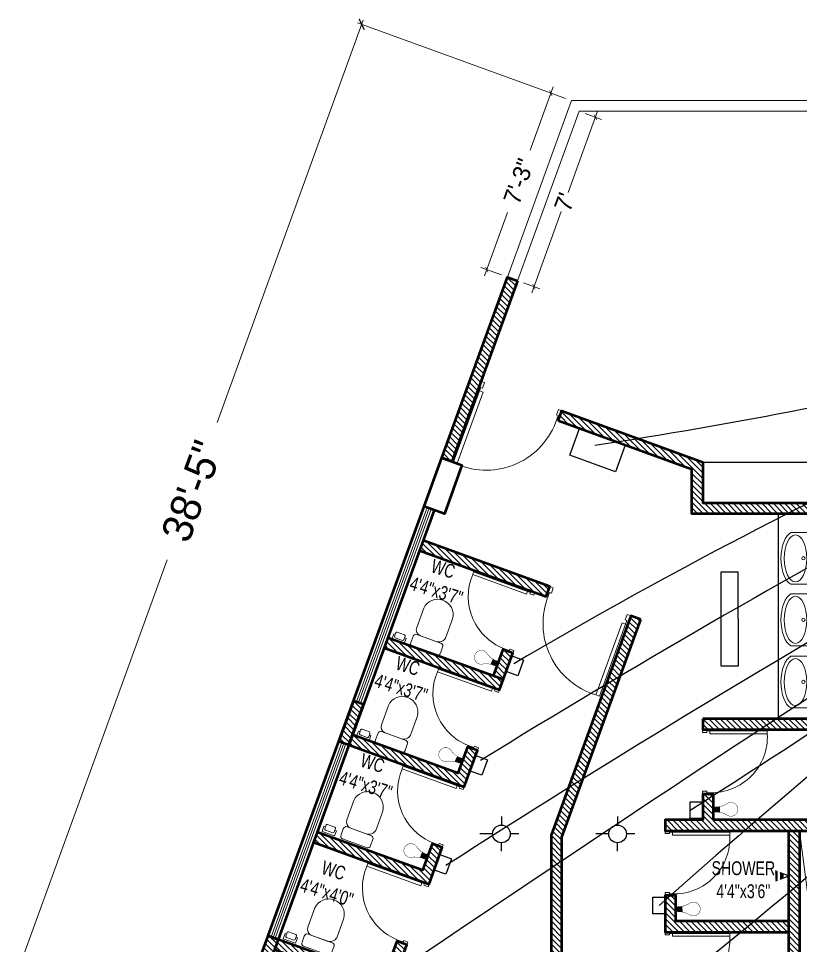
# Model space of a CAD drawing. Extents: x 0 to 3898, y 0 to 2053.
# Drawn here: x 0 to 363, y 364.5 to 794.8 of the extents above; entities that cross this region are included whole.
import ezdxf

# ---------------------------------------------------------------- set-up
doc = ezdxf.new("R2010")
doc.units = 0
doc.header["$LTSCALE"] = 10
doc.linetypes.add('DASHED2', pattern=[0.375, 0.25, -0.125])
for name, color, linetype, lineweight in [('A-TEXT', 7, 'Continuous', 5), ('ar-DOOR-WOOD', 44, 'Continuous', 0), ('Dimension', 18, 'Continuous', 9), ('illustr-TOILET FIXTURE', 171, 'Continuous', 0), ('Main Wall', 250, 'Continuous', 13), ('window', 160, 'Continuous', 9)]:
    doc.layers.add(name, color=color, linetype=linetype, lineweight=lineweight)
for name, color, linetype in [('BOX', 7, 'Continuous'), ('Electrical Installation', 50, 'Continuous'), ('liveline', 1, 'Continuous'), ('plug ins', 7, 'Continuous')]:
    doc.layers.add(name, color=color, linetype=linetype)
doc.layers.add('hatch brick', color=32, linetype='Continuous', lineweight=0, transparency=0.4)
doc.styles.add('SIMPLE', font='romantic.ttf')
doc.dimstyles.new('Architectural', dxfattribs={"dimtxt": 14, "dimasz": 4, "dimexe": 2, "dimexo": 10, "dimgap": 0.09, "dimtad": 0, "dimdec": 0, "dimzin": 0, "dimdsep": 46, "dimlunit": 4, "dimtxsty": 'Standard', "dimblk": 'ARCHTICK', "dimcen": 0.09, "dimdle": 2, "dimclrd": 256, "dimclre": 256, "dimclrt": 256, "dimadec": 0, "dimazin": 0, "dimtfac": 1, "dimtdec": 0, "dimtofl": 0, "dimtmove": 1, "dimatfit": 2, "dimfxl": 12, "dimtolj": 1, "dimtzin": 0, "dimlwd": -1, "dimlwe": -1, "dimarcsym": 0})
doc.dimstyles.new('Architectural small', dxfattribs={"dimtxt": 8, "dimasz": 2, "dimexe": 3, "dimexo": 3, "dimgap": 0.09, "dimtad": 0, "dimdec": 0, "dimzin": 0, "dimdsep": 46, "dimlunit": 4, "dimtxsty": 'Standard', "dimblk": 'ARCHTICK', "dimcen": 0.09, "dimdle": 3, "dimclrd": 6, "dimclre": 6, "dimclrt": 5, "dimadec": 0, "dimazin": 0, "dimtfac": 1, "dimtdec": 0, "dimtofl": 0, "dimtmove": 1, "dimatfit": 2, "dimfxl": 12, "dimtolj": 1, "dimtzin": 0, "dimlwd": 18, "dimlwe": 18, "dimarcsym": 0})
pattern_1 = [(45, (0, 0), (-1.325825, 1.325825), [])]

# ---------------------------------------------------------------- blocks, each defined once
blk = doc.blocks.new('_ArchTick')
at = {"color": 0, "linetype": 'ByBlock', "const_width": 0.15}
blk.add_lwpolyline([(-0.5, -0.5), (0.5, 0.5)], dxfattribs=at)
blk = doc.blocks.new('*D29')
at = {"layer": 'Defpoints', "color": 0, "transparency": 16777216}
for p in [(256.72, 756.77), (1.88, 358.76), (99.29, 323.37)]:
    blk.add_point(p, dxfattribs=at)
at = {"layer": 'Dimension', "transparency": 16777216}
for p, q in [((159.99, 794.03), (92.17, 607.34)), ((247.32, 760.18), (157.43, 792.83)), ((1.2, 356.88), (69.01, 543.57)), ((89.89, 326.79), (0, 359.44))]:
    blk.add_line(p, q, dxfattribs=at)
at = {"layer": 'Dimension', "transparency": 16777216, "xscale": 4, "yscale": 4, "zscale": 4}
for p, rotation in [((159.31, 792.15), 70.0371155130217), ((1.88, 358.76), 250.0371155130217)]:
    blk.add_blockref('_ArchTick', p, dxfattribs=dict(at, rotation=rotation))
at = {"layer": 'Dimension', "transparency": 16777216, "insert": (80.59, 575.45), "char_height": 14, "attachment_point": 5, "rotation": 70.0371}
blk.add_mtext('\\A1;38\'-5"', dxfattribs=at)
blk = doc.blocks.new('*D31')
at = {"layer": 'Defpoints', "color": 0, "transparency": 16777216}
for p in [(260.22, 751.77), (267.84, 749), (231.66, 673.12)]:
    blk.add_point(p, dxfattribs=at)
at = {"layer": 'Dimension', "color": 6, "lineweight": 18, "transparency": 16777216}
for p, q in [((268.86, 751.82), (255.18, 714.15)), ((263.04, 750.74), (270.66, 747.98)), ((238.25, 667.53), (251.93, 705.21)), ((234.48, 672.1), (242.09, 669.33))]:
    blk.add_line(p, q, dxfattribs=at)
at = {"layer": 'Dimension', "color": 6, "lineweight": 18, "transparency": 16777216, "xscale": 2, "yscale": 2, "zscale": 2}
for p, rotation in [((267.84, 749), 70.03895655917337), ((239.27, 670.35), 250.0389565591734)]:
    blk.add_blockref('_ArchTick', p, dxfattribs=dict(at, rotation=rotation))
at = {"layer": 'Dimension', "color": 5, "transparency": 16777216, "insert": (253.56, 709.68), "char_height": 8, "attachment_point": 5, "rotation": 70.039}
blk.add_mtext("\\A1;7'", dxfattribs=at)
blk = doc.blocks.new('*D33')
at = {"layer": 'Defpoints', "color": 0, "transparency": 16777216}
for p in [(256.72, 756.77), (217.4, 678.29), (226.99, 674.82)]:
    blk.add_point(p, dxfattribs=at)
at = {"layer": 'Dimension', "color": 6, "lineweight": 18, "transparency": 16777216}
for p, q in [((248.16, 763.06), (237.53, 733.77)), ((253.9, 757.79), (244.32, 761.27)), ((216.38, 675.47), (227.01, 704.77)), ((224.17, 675.84), (214.58, 679.32))]:
    blk.add_line(p, q, dxfattribs=at)
at = {"layer": 'Dimension', "color": 6, "lineweight": 18, "transparency": 16777216, "xscale": 2, "yscale": 2, "zscale": 2}
for p, rotation in [((247.14, 760.24), 70.0587109803053), ((217.4, 678.29), 250.0587109803053)]:
    blk.add_blockref('_ArchTick', p, dxfattribs=dict(at, rotation=rotation))
at = {"layer": 'Dimension', "color": 5, "transparency": 16777216, "insert": (232.27, 719.27), "char_height": 8, "attachment_point": 5, "rotation": 70.0587}
blk.add_mtext('\\A1;7\'-3"', dxfattribs=at)
blk = doc.blocks.new('DOOR_45')
at = {"layer": 'ar-DOOR-WOOD'}
for p, q in [((-11008.75, 15426.44), (-11008.75, 15424.44)), ((-10968.75, 15426.44), (-11008.75, 15426.44)), ((-11008.75, 15424.44), (-10968.75, 15424.44)), ((-10968.75, 15427.44), (-10963.75, 15427.44)), ((-10968.75, 15427.44), (-10968.75, 15426.44)), ((-10968.75, 15424.44), (-10968.75, 15426.44)), ((-10968.75, 15426.44), (-10966.75, 15426.44)), ((-10966.75, 15426.44), (-10966.75, 15425.44)), ((-10966.75, 15425.44), (-10963.75, 15425.44)), ((-10963.75, 15427.44), (-10963.75, 15425.44)), ((-10968.75, 15382.44), (-10968.75, 15383.44)), ((-10968.75, 15383.44), (-10966.75, 15383.44)), ((-10968.75, 15382.44), (-10963.75, 15382.44)), ((-10966.75, 15384.44), (-10963.75, 15384.44)), ((-10966.75, 15383.44), (-10966.75, 15384.44)), ((-10963.75, 15382.44), (-10963.75, 15384.44))]:
    blk.add_line(p, q, dxfattribs=at)
for points in [[(-10968.75, 15426.44), (-11008.75, 15426.44), (-11008.75, 15424.44), (-10968.75, 15424.44)], [(-10963.75, 15427.44), (-10968.75, 15427.44), (-10968.75, 15426.44), (-10966.75, 15426.44), (-10966.75, 15425.44), (-10963.75, 15425.44)], [(-10968.75, 15383.44), (-10968.75, 15382.44), (-10963.75, 15382.44), (-10963.75, 15384.44), (-10966.75, 15384.44), (-10966.75, 15383.44)]]:
    blk.add_lwpolyline(points, close=True, dxfattribs=at)
blk.add_arc((-10969.89, 15422.35), 38.92, 176.9083, 271.677, dxfattribs=at)
blk = doc.blocks.new('T-FIX-027')
at = {"layer": 'illustr-TOILET FIXTURE'}
for p, q in [((-11843.84, 14568.89), (-11843.84, 14557.43)), ((-11843.84, 14568.89), (-11843.84, 14557.43)), ((-11843.84, 14568.89), (-11819.84, 14568.89)), ((-11843.84, 14568.89), (-11819.84, 14568.89)), ((-11819.84, 14568.89), (-11819.84, 14557.43)), ((-11819.84, 14568.89), (-11819.84, 14557.43))]:
    blk.add_line(p, q, dxfattribs=at)
for centre, radius in [((-11831.91, 14568.32), 0.508), ((-11831.91, 14568.32), 0.508), ((-11831.91, 14563.34), 0.762), ((-11831.91, 14563.34), 0.762)]:
    blk.add_circle(centre, radius, dxfattribs=at)
blk.add_ellipse((-11831.84, 14559.64), major_axis=(-10.93, 0), ratio=0.480383, dxfattribs=at)
blk.add_ellipse((-11831.84, 14559.64), major_axis=(-10.93, 0), ratio=0.480383, dxfattribs=at)
blk.add_ellipse((-11831.84, 14558.89), major_axis=(-12.37, 0), ratio=0.48498, start_param=6.528919, end_param=9.179045, dxfattribs=at)
blk.add_ellipse((-11831.84, 14558.89), major_axis=(-12.37, 0), ratio=0.48498, start_param=6.528919, end_param=9.179045, dxfattribs=at)
blk = doc.blocks.new('stair final')
blk.add_lwpolyline([(-5, 126), (17, 126), (17, -10), (-5, -10)], close=True)
for points in [[(82, 124), (82, -90), (-70, -90), (-70, 124)], [(-37.5, 124), (-37.5, -49), (49.5, -49), (49.5, 122.75)], [(17, 100), (49.5, 124), (82, 100)], [(24.2, 100), (49.5, 124)], [(49.5, 124), (75, 100)], [(82, -8), (82, -90)]]:
    blk.add_lwpolyline(points)
blk.add_circle((-37.5, 124), 2.49)
at = {"layer": 'BOX', "ltscale": 2000}
for p, q in [((-5, 124), (-70, 124)), ((-5, 112), (-70, 112)), ((-5, 100), (-70, 100)), ((-5, 88), (-70, 88)), ((-5, 76), (-70, 76)), ((-5, 64), (-70, 64)), ((-5, 52), (-70, 52)), ((-5, 40), (-70, 40)), ((-5, 28), (-70, 28)), ((-5, 16), (-70, 16)), ((-5, 4), (-70, 4)), ((-5, -8), (-70, -8)), ((0, -8), (-3, -8)), ((15, -8), (12, -8))]:
    blk.add_line(p, q, dxfattribs=at)
at = {"layer": 'BOX', "linetype": 'DASHED2', "ltscale": 20}
for p, q in [((82, 124), (17, 124)), ((82, 112), (17, 112)), ((82, 100), (17, 100)), ((82, 88), (17, 88)), ((82, 76), (17, 76)), ((82, 64), (17, 64)), ((82, 52), (17, 52)), ((82, 40), (17, 40)), ((82, 28), (17, 28)), ((82, 16), (17, 16)), ((82, 4), (17, 4)), ((82, -8), (17, -8))]:
    blk.add_line(p, q, dxfattribs=at)
at = {"layer": 'BOX', "ltscale": 2000}
for points in [[(17, 124), (17, -10), (-5, -10), (-5, 124)], [(-3, 124), (15, 124)]]:
    blk.add_lwpolyline(points, dxfattribs=at)
blk.add_lwpolyline([(15, 124), (15, -8), (-3, -8), (-3, 124)], close=True, dxfattribs=at)
blk = doc.blocks.new('wc')
at = {"linetype": 'Continuous'}
for p, q in [((17796.16, 10413.89), (17808.33, 10413.89)), ((17795.02, 10409.39), (17795.02, 10412.39)), ((17809.55, 10412.39), (17809.55, 10409.39)), ((17808.24, 10407.89), (17796.16, 10407.89)), ((17806.43, 10407.89), (17798.79, 10407.89)), ((17795.14, 10404.89), (17795.14, 10395.33)), ((17809.43, 10395.33), (17809.43, 10404.89)), ((17802.29, 10388.83), (17802.29, 10388.83))]:
    blk.add_line(p, q, dxfattribs=at)
for centre, radius, start, end in [((17796.22, 10412.67), 1.22, 92.839, 193.0763), ((17808.28, 10412.6), 1.29, 350.3937, 88.0376), ((17796.22, 10409.11), 1.22, 166.9235, 267.161), ((17808.21, 10409.24), 1.35, 271.2066, 6.2687), ((17798.7, 10404.28), 3.61, 88.6213, 170.3077), ((17806.43, 10404.89), 3, 0, 90), ((17802.2, 10395.91), 7.08, 184.6705, 270.7333), ((17802.38, 10395.91), 7.08, 269.2667, 355.3295)]:
    blk.add_arc(centre, radius, start, end, dxfattribs=at)
blk = doc.blocks.new('nap')
at = {"linetype": 'Continuous'}
for p, q in [((17810.88, 10410.98), (17810.88, 10413.6)), ((17810.88, 10413.6), (17817, 10413.6)), ((17811.65, 10410.98), (17810.88, 10410.98)), ((17811.65, 10410.19), (17811.65, 10411.93)), ((17812.15, 10412.43), (17815.76, 10412.43)), ((17815.76, 10409.69), (17812.15, 10409.69)), ((17816.26, 10411.93), (17816.26, 10410.19)), ((17817, 10410.98), (17816.26, 10410.98)), ((17817, 10413.6), (17817, 10410.98))]:
    blk.add_line(p, q, dxfattribs=at)
for centre, start, end in [((17812.15, 10411.93), 90, 180), ((17812.15, 10410.19), 180, 270), ((17815.76, 10411.93), 0, 90), ((17815.76, 10410.19), 270, 0)]:
    blk.add_arc(centre, 0.5, start, end, dxfattribs=at)
blk = doc.blocks.new('toilet stair block final')
h = blk.add_hatch()
h.set_pattern_fill('ANSI31', color=256, scale=15)
h.set_pattern_definition([(45, (1.7069, -4.6996), (-1.325825, 1.325825), [])])
h.paths.add_polyline_path([(145.14, -46.57), (150.14, -44.75), (150.14, -64.82), (145.14, -64.82)])
at = {"layer": 'hatch brick'}
h = blk.add_hatch(dxfattribs=at)
h.set_pattern_fill('ANSI31', color=256, scale=15)
h.set_pattern_definition(pattern_1)
h.paths.add_polyline_path([(85.96, 283.35), (116.45, 199.41), (121.15, 201.12), (90.63, 285.05)])
h = blk.add_hatch(dxfattribs=at)
h.set_pattern_fill('ANSI31', color=256, scale=15)
h.set_pattern_definition(pattern_1)
edge = h.paths.add_edge_path()
edge.add_line((67.04, 218.27), (65.33, 222.97))
edge.add_line((65.33, 222.97), (0, 199.18))
edge.add_line((0, 199.18), (0, 180.18))
edge.add_line((0, 180.18), (-57, 180.18))
edge.add_line((-57, 180.18), (-57, 175.18))
edge.add_line((-57, 175.18), (5, 175.18))
edge.add_line((5, 175.18), (5, 195.68))
edge.add_line((5, 195.68), (67.04, 218.27))
h = blk.add_hatch(dxfattribs=at)
h.set_pattern_fill('ANSI31', color=256, scale=15)
h.set_pattern_definition(pattern_1)
h.paths.add_polyline_path([(-233, 175.18), (-233, -45.82), (-229, -45.82), (-229, 175.18)])
h = blk.add_hatch(dxfattribs=at)
h.set_pattern_fill('ANSI31', color=256, scale=15)
h.set_pattern_definition([(45, (7, 0), (-1.325825, 1.325825), [])])
h.paths.add_polyline_path([(-225, 175.18), (-225, -45.82), (-221, -45.82), (-221, 175.18)])
h = blk.add_hatch(dxfattribs=at)
h.set_pattern_fill('ANSI31', color=256, scale=15)
h.set_pattern_definition([(45, (164, 0), (-1.325825, 1.325825), [])])
h.paths.add_polyline_path([(-69, 175.18), (-69, -45.82), (-65, -45.82), (-65, 175.18)])
h = blk.add_hatch(dxfattribs=at)
h.set_pattern_fill('ANSI31', color=256, scale=15)
h.set_pattern_definition(pattern_1)
h.paths.add_polyline_path([(-61, 175.18), (-61, -45.82), (-57, -45.82), (-57, 175.18)])
h = blk.add_hatch(dxfattribs=at)
h.set_pattern_fill('ANSI31', color=256, scale=15)
h.set_pattern_definition([(45, (-1.4041, 77.1201), (-1.325825, 1.325825), [])])
h.paths.add_polyline_path([(131.46, 158.06), (72.72, 136.72), (71.01, 141.42), (129.75, 162.76)])
h = blk.add_hatch(dxfattribs=at)
h.set_pattern_fill('ANSI31', color=256, scale=15)
h.set_pattern_definition(pattern_1)
edge = h.paths.add_edge_path()
edge.add_line((28.72, 126.06), (33.42, 127.77))
edge.add_line((33.42, 127.77), (70.4, 25.94))
edge.add_line((70.4, 25.94), (70.4, -69.82))
edge.add_line((70.4, -69.82), (65.4, -69.82))
edge.add_line((65.4, -69.82), (65.4, 25.06))
edge.add_line((65.4, 25.06), (28.72, 126.06))
h = blk.add_hatch(dxfattribs=at)
h.set_pattern_fill('ANSI31', color=256, scale=15)
h.set_pattern_definition([(45, (-1.0627, 76.1802), (-1.325825, 1.325825), [])])
edge = h.paths.add_edge_path()
edge.add_line((94.28, 93.48), (88.13, 110.4))
edge.add_line((88.13, 110.4), (92.83, 112.11))
edge.add_line((92.83, 112.11), (97.27, 99.88))
edge.add_line((97.27, 99.88), (146.14, 117.64))
edge.add_line((146.14, 117.64), (147.85, 112.94))
edge.add_line((147.85, 112.94), (94.28, 93.48))
h = blk.add_hatch(dxfattribs=at)
h.set_pattern_fill('ANSI31', color=256, scale=15)
h.set_pattern_definition([(45, (-56625.152, -18759.7349), (-1.325825215, 1.325825215), [])])
edge = h.paths.add_edge_path()
edge.add_line((157.41, 86.62), (162.11, 88.33))
edge.add_line((162.11, 88.33), (168.94, 69.53))
edge.add_line((168.94, 69.53), (164.23, 67.82))
edge.add_line((164.23, 67.82), (157.4, 86.62))
h = blk.add_hatch(dxfattribs=at)
h.set_pattern_fill('ANSI31', color=256, scale=15)
h.set_pattern_definition(pattern_1)
h.paths.add_polyline_path([(0, 80), (0, 75), (-57, 75), (-57, 80)])
h = blk.add_hatch(dxfattribs=at)
h.set_pattern_fill('ANSI31', color=256, scale=15)
h.set_pattern_definition([(45, (15.3236, 31.0638), (-1.325825, 1.325825), [])])
edge = h.paths.add_edge_path()
edge.add_line((110.66, 48.37), (104.52, 65.29))
edge.add_line((104.52, 65.29), (109.22, 66.99))
edge.add_line((109.22, 66.99), (113.66, 54.77))
edge.add_line((113.66, 54.77), (162.52, 72.52))
edge.add_line((162.52, 72.52), (164.23, 67.82))
edge.add_line((164.23, 67.82), (110.66, 48.37))
h = blk.add_hatch(dxfattribs=at)
h.set_pattern_fill('ANSI31', color=256, scale=15)
h.set_pattern_definition(pattern_1)
h.paths.add_polyline_path([(0, 28), (-57, 28), (-57, 33), (-5, 33), (-5, 45), (0, 45), (0, 33), (17.4, 33), (17.4, 28)])
h = blk.add_hatch(dxfattribs=at)
h.set_pattern_fill('ANSI31', color=256, scale=15)
h.set_pattern_definition(pattern_1)
h.paths.add_polyline_path([(-45, -64.82), (-40, -64.82), (-40, 28), (-45, 28)])
h = blk.add_hatch(dxfattribs=at)
h.set_pattern_fill('ANSI31', color=256, scale=15)
h.set_pattern_definition([(45, (15.3236, 31.0638), (-1.325825, 1.325825), [])])
h.paths.add_polyline_path([(125.34, 7.95), (120.9, 20.17), (125.6, 21.88), (130.04, 9.66), (178.91, 27.41), (180.62, 22.71), (127.05, 3.25)])
h = blk.add_hatch(dxfattribs=at)
h.set_pattern_fill('ANSI31', color=256, scale=15)
h.set_pattern_definition([(45, (17.4023, 0), (-1.325825, 1.325825), [])])
h.paths.add_polyline_path([(-40, -14), (12.4, -14), (12.4, -2), (17.4, -2), (17.4, -19), (-40, -19)])
h = blk.add_hatch(dxfattribs=at)
h.set_pattern_fill('ANSI31', color=256, scale=15)
h.set_pattern_definition(pattern_1)
h.paths.add_polyline_path([(201.71, -20.7), (197.01, -22.41), (205.51, -45.81), (210.21, -44.1)])
h = blk.add_hatch(dxfattribs=at)
h.set_pattern_fill('ANSI31', color=256, scale=15)
h.set_pattern_definition([(45, (33.4168, -18.7522), (-1.325825, 1.325825), [])])
h.paths.add_polyline_path([(143.44, -41.87), (137.29, -24.95), (141.99, -23.24), (148.14, -40.16), (197.01, -22.41), (198.72, -27.11), (145.14, -46.57)])
h = blk.add_hatch(dxfattribs=at)
h.set_pattern_fill('ANSI31', color=256, scale=15)
h.set_pattern_definition(pattern_1)
h.paths.add_polyline_path([(12.4, -64.82), (0, -64.82), (-57, -64.82), (-57, -69.82), (17.4, -69.82), (17.4, -49), (12.4, -49)])
h = blk.add_hatch(dxfattribs=at)
h.set_pattern_fill('ANSI31', color=256, scale=15)
h.set_pattern_definition(pattern_1)
h.paths.add_polyline_path([(-193, -64.82), (-193, -54.82), (-198, -54.82), (-198, -64.82), (-221, -64.82), (-221, -69.82), (-193, -69.82)])
h = blk.add_hatch(dxfattribs=at)
h.set_pattern_fill('ANSI31', color=256, scale=15)
h.set_pattern_definition(pattern_1)
h.paths.add_polyline_path([(-97, -64.82), (-97, -69.82), (-69, -69.82), (-69, -64.82), (-92, -64.82), (-92, -54.82), (-97, -54.82)])
h = blk.add_hatch(dxfattribs=at)
h.set_pattern_fill('ANSI31', color=256, scale=15)
h.set_pattern_definition(pattern_1)
h.paths.add_polyline_path([(118.4, -54.82), (123.4, -54.82), (123.4, -64.82), (207.11, -64.82), (208.92, -69.82), (118.4, -69.82)])
for points in [[(-62, 367), (-62, 362), (57.4, 362), (85.96, 283.35)], [(90.63, 285.05), (60.9, 367), (-57, 367)], [(-229, 175.18), (-225, -45.82)], [(-229, -45.82), (-225, 175.18)], [(-65, -45.82), (-61, 175.18)], [(-65, 175.18), (-61, -45.82)], [(-57, 28), (-45, -64.82)], [(-57, -64.82), (-45, 28)], [(150.14, -64.82), (198.72, -27.11)], [(150.14, -44.75), (207.11, -64.82)]]:
    blk.add_lwpolyline(points)
at = {"color": 0, "lineweight": 50}
for points in [[(85.96, 283.35), (116.45, 199.41), (121.15, 201.12), (90.63, 285.05), (85.96, 283.35)], [(67.04, 218.27), (65.33, 222.97), (0, 199.18), (0, 180.18), (-57, 180.18), (-57, 175.18), (5, 175.18), (5, 195.68), (67.04, 218.27)], [(124.63, 176.85), (197.01, -22.41), (201.71, -20.7), (129.33, 178.56)], [(28.72, 126.06), (33.42, 127.77), (70.4, 25.94), (70.4, -69.82), (65.4, -69.82), (65.4, 25.06), (28.72, 126.06)], [(94.28, 93.48), (88.13, 110.4), (92.83, 112.11), (97.27, 99.88), (146.14, 117.64), (147.85, 112.94), (94.28, 93.48), (94.28, 93.48)], [(157.41, 86.62), (162.11, 88.33), (168.94, 69.53), (164.23, 67.82), (157.4, 86.62)], [(0, 80), (0, 75), (-57, 75), (-57, 80), (0, 80)], [(110.66, 48.37), (104.52, 65.29), (109.22, 66.99), (113.66, 54.77), (162.52, 72.52), (164.23, 67.82), (110.66, 48.37), (110.66, 48.37)], [(0, 28), (-57, 28), (-57, 33), (-5, 33), (-5, 45), (0, 45), (0, 33), (17.4, 33), (17.4, 28), (0, 28)], [(125.34, 7.95), (120.9, 20.17), (125.6, 21.88), (130.04, 9.66), (178.91, 27.41), (180.62, 22.71), (127.05, 3.25), (125.34, 7.95)], [(143.44, -41.87), (137.29, -24.95), (141.99, -23.24), (148.14, -40.16), (197.01, -22.41), (198.72, -27.11), (145.14, -46.57), (143.44, -41.87)], [(12.4, -64.82), (0, -64.82), (0, -64.82), (-57, -64.82), (-57, -69.82), (17.4, -69.82), (17.4, -69.82), (17.4, -49), (12.4, -49), (12.4, -64.82)]]:
    blk.add_lwpolyline(points, dxfattribs=at)
at = {"color": 1, "lineweight": 50}
blk.add_lwpolyline([(-57, 175.18), (-69, 175.18), (-69, 199.18), (-57, 199.18), (-57, 175.18)], dxfattribs=at)
for points in [[(129.33, 178.56), (121.14, 201.12), (111.74, 197.7), (119.93, 175.15)], [(218.32, -66.4), (210.21, -44.07), (200.81, -47.49), (208.92, -69.82)]]:
    blk.add_lwpolyline(points, close=True, dxfattribs=at)
at = {"color": 0, "lineweight": 50}
for points in [[(-61, 175.18), (-61, -45.82), (-57, -45.82), (-57, 175.18)], [(131.46, 158.06), (72.72, 136.72), (71.01, 141.42), (129.75, 162.76)], [(147.85, 112.94), (94.28, 93.48), (92.57, 98.18), (146.14, 117.64)], [(-45, -64.82), (-40, -64.82), (-40, 28), (-45, 28)], [(-40, -14), (12.4, -14), (12.4, -2), (17.4, -2), (17.4, -19), (-40, -19)], [(201.71, -20.7), (197.01, -22.41), (205.51, -45.81), (210.21, -44.1)], [(145.14, -46.57), (150.14, -44.75), (150.14, -64.82), (145.14, -64.82)], [(-193, -64.82), (-193, -54.82), (-198, -54.82), (-198, -64.82), (-221, -64.82), (-221, -69.82), (-193, -69.82)], [(-97, -64.82), (-97, -69.82), (-69, -69.82), (-69, -64.82), (-92, -64.82), (-92, -54.82), (-97, -54.82)], [(118.4, -54.82), (118.4, -54.82), (123.4, -54.82), (123.4, -64.82), (207.11, -64.82), (208.92, -69.82), (118.4, -69.82)]]:
    blk.add_lwpolyline(points, close=True, dxfattribs=at)
blk.add_lwpolyline([(-193, -69.82), (-97, -69.82), (-97, -54.82), (-193, -54.82)], close=True)
at = {"layer": 'BOX', "ltscale": 2000}
for p, q in [((0, 199.18), (-57, 199.18)), ((-57, 175.18), (-57, 80.18)), ((-35, 175.18), (-35, 80.18))]:
    blk.add_line(p, q, dxfattribs=at)
for points in [[(65.4, -69.82), (17.4, -69.82), (17.4, -54.82), (65.4, -54.82)], [(118.4, -69.82), (70.4, -69.82), (70.4, -54.82), (118.4, -54.82)]]:
    blk.add_lwpolyline(points, close=True, dxfattribs=at)
at = {"layer": 'Main Wall', "color": 1, "lineweight": 50}
for points in [[(-233, 175.18), (-221, 175.18), (-221, 199.18), (-233, 199.18), (-233, 175.18)], [(-233, -69.82), (-221, -69.82), (-221, -45.82), (-233, -45.82), (-233, -69.82)], [(-69, -69.82), (-57, -69.82), (-57, -45.82), (-69, -45.82), (-69, -69.82)]]:
    blk.add_lwpolyline(points, dxfattribs=at)
at = {"layer": 'Main Wall', "color": 0, "lineweight": 50}
for points in [[(-233, 175.18), (-233, -45.82), (-229, -45.82), (-229, 175.18)], [(-225, 175.18), (-225, -45.82), (-221, -45.82), (-221, 175.18)], [(-69, 175.18), (-69, -45.82), (-65, -45.82), (-65, 175.18)]]:
    blk.add_lwpolyline(points, close=True, dxfattribs=at)
at = {"layer": 'window', "ltscale": 2000}
for points in [[(158.82, 87.14), (126.05, 177.37)], [(159.76, 87.48), (126.98, 177.71)], [(160.7, 87.82), (127.92, 178.05)], [(200.3, -21.21), (167.53, 69.02)], [(198.42, -21.9), (165.65, 68.34)], [(199.36, -21.55), (166.59, 68.68)]]:
    blk.add_lwpolyline(points, dxfattribs=at)
at = {"extrusion": (0, 0, -1)}
for p, xscale, yscale, zscale, rotation in [((16117.31, 4701.45), 0.8888892124533201, 0.8888892124533201, -0.8888892124533201, 69.99006771556789), ((3281.08, -12023.71), 0.6666666666666669, 0.6666666666666669, -0.6666666666666669, 340.0389565718659), ((3264.7, -12068.82), 0.6666666666666669, 0.6666666666666669, -0.6666666666666669, 340.0389565718659), ((3248.31, -12113.94), 0.6666666666666669, 0.6666666666666669, -0.6666666666666669, 340.0389565718659), ((3231.93, -12159.05), 0.6666666666666669, 0.6666666666666669, -0.6666666666666669, 340.0389565718659)]:
    blk.add_blockref('DOOR_45', p, dxfattribs=dict(at, xscale=xscale, yscale=yscale, zscale=zscale, rotation=rotation))
blk.add_blockref('stair final', (-151, 20.18))
at = {"extrusion": (0, 0, -1), "zscale": -1, "rotation": 160.0389565718658}
for name, p in [('wc', (20158.79, 3822.37)), ('nap', (20157.38, 3822.57)), ('wc', (20142.41, 3777.25)), ('nap', (20141, 3777.46)), ('wc', (20126.36, 3733.08)), ('nap', (20124.95, 3733.28)), ('wc', (20108.27, 3683.26)), ('nap', (20106.86, 3683.46))]:
    blk.add_blockref(name, p, dxfattribs=at)
at = {"xscale": 0.666666606798147, "yscale": 0.666666606798147, "zscale": 0.666666606798147}
for p in [(7309.17, -10209.96), (7326.57, -10256.96), (7326.57, -10303.96)]:
    blk.add_blockref('DOOR_45', p, dxfattribs=at)
at = {"layer": 'illustr-TOILET FIXTURE', "extrusion": (0, 0, -1), "zscale": -1, "rotation": 270}
for p in [(-14516.54, -11677.4), (-14516.54, -11705.92), (-14516.54, -11734.81)]:
    blk.add_blockref('T-FIX-027', p, dxfattribs=at)
at = {"layer": 'Main Wall', "xscale": 0.888888888888914, "yscale": 0.888888888888914, "zscale": 0.888888888888914, "rotation": 109.9621850072985}
blk.add_blockref('DOOR_45', (9595.65, 13969.5), dxfattribs=at)
blk = doc.blocks.new('ftt')
at = {"layer": 'plug ins', "linetype": 'Continuous'}
for p, q in [((76688.16, 107266.81), (76688.07, 107267.06)), ((76688.16, 107266.81), (76688.07, 107267.06)), ((76688.3, 107266.45), (76688.2, 107266.7)), ((76688.3, 107266.45), (76688.2, 107266.7)), ((76688.44, 107266.09), (76688.34, 107266.34)), ((76688.44, 107266.09), (76688.34, 107266.34)), ((76688.77, 107266.81), (76688.7, 107267.06)), ((76688.87, 107266.45), (76688.8, 107266.7)), ((76688.97, 107266.09), (76688.9, 107266.34)), ((76689.34, 107266.81), (76689.3, 107267.06)), ((76689.41, 107266.45), (76689.36, 107266.7)), ((76689.47, 107266.09), (76689.43, 107266.34)), ((76689.9, 107266.81), (76689.87, 107267.06)), ((76689.93, 107266.45), (76689.91, 107266.7)), ((76689.96, 107266.09), (76689.94, 107266.34)), ((76690.44, 107266.81), (76690.44, 107267.06)), ((76690.44, 107266.45), (76690.44, 107266.7)), ((76690.44, 107266.09), (76690.44, 107266.34)), ((76690.92, 107266.09), (76690.94, 107266.34)), ((76690.95, 107266.45), (76690.98, 107266.7)), ((76690.99, 107266.81), (76691.01, 107267.06)), ((76691.41, 107266.09), (76691.46, 107266.34)), ((76691.48, 107266.45), (76691.52, 107266.7)), ((76691.54, 107266.81), (76691.59, 107267.06)), ((76691.91, 107266.09), (76691.98, 107266.34)), ((76692.01, 107266.45), (76692.09, 107266.7)), ((76692.12, 107266.81), (76692.19, 107267.06)), ((76692.45, 107266.09), (76692.54, 107266.34)), ((76692.58, 107266.45), (76692.68, 107266.7)), ((76692.72, 107266.81), (76692.82, 107267.06)), ((76688.98, 107264.67), (76688.89, 107264.92)), ((76688.98, 107264.67), (76688.89, 107264.92)), ((76689.12, 107264.31), (76689.02, 107264.56)), ((76689.12, 107264.31), (76689.02, 107264.56)), ((76689.26, 107263.95), (76689.16, 107264.2)), ((76689.26, 107263.95), (76689.16, 107264.2)), ((76689.37, 107264.67), (76689.3, 107264.92)), ((76689.39, 107263.6), (76689.3, 107263.85)), ((76689.39, 107263.6), (76689.3, 107263.85)), ((76689.47, 107264.31), (76689.4, 107264.56)), ((76689.44, 107263.47), (76691.44, 107263.47)), ((76690.06, 107261.85), (76689.44, 107263.47)), ((76690.06, 107261.85), (76689.44, 107263.47)), ((76690.06, 107261.85), (76689.44, 107263.47)), ((76689.57, 107263.95), (76689.5, 107264.2)), ((76689.67, 107263.6), (76689.6, 107263.85)), ((76689.74, 107264.67), (76689.69, 107264.92)), ((76689.8, 107264.31), (76689.76, 107264.56)), ((76689.87, 107263.95), (76689.82, 107264.2)), ((76689.93, 107263.6), (76689.89, 107263.85)), ((76690.06, 107261.85), (76690.06, 107260.87)), ((76690.09, 107264.67), (76690.07, 107264.92)), ((76690.12, 107264.31), (76690.1, 107264.56)), ((76690.16, 107263.95), (76690.13, 107264.2)), ((76690.19, 107263.6), (76690.17, 107263.85)), ((76690.44, 107264.67), (76690.44, 107264.92)), ((76690.44, 107264.31), (76690.44, 107264.56)), ((76690.44, 107263.95), (76690.44, 107264.2)), ((76690.44, 107263.6), (76690.44, 107263.85)), ((76690.69, 107263.6), (76690.71, 107263.85)), ((76690.72, 107263.95), (76690.74, 107264.2)), ((76690.75, 107264.31), (76690.78, 107264.56)), ((76690.79, 107264.67), (76690.81, 107264.92)), ((76690.81, 107261.85), (76691.44, 107263.47)), ((76690.81, 107261.85), (76690.81, 107260.87)), ((76690.94, 107263.6), (76690.99, 107263.85)), ((76691.01, 107263.95), (76691.06, 107264.2)), ((76691.08, 107264.31), (76691.12, 107264.56)), ((76691.14, 107264.67), (76691.19, 107264.92)), ((76691.21, 107263.6), (76691.28, 107263.85)), ((76691.31, 107263.95), (76691.38, 107264.2)), ((76691.41, 107264.31), (76691.48, 107264.56)), ((76691.48, 107263.6), (76691.58, 107263.85)), ((76691.51, 107264.67), (76691.58, 107264.92)), ((76691.62, 107263.95), (76691.72, 107264.2)), ((76691.76, 107264.31), (76691.85, 107264.56)), ((76691.9, 107264.67), (76691.99, 107264.92))]:
    blk.add_line(p, q, dxfattribs=at)
blk = doc.blocks.new('drter')
at = {"layer": 'plug ins', "rotation": 90}
blk.add_blockref('ftt', (183966.31, 30586.27), dxfattribs=at)
blk = doc.blocks.new('LED')
for p, q in [((-12.1, -25.6), (11.9, -25.6)), ((-11.6, -7.7), (11.7, -7.7)), ((-11.6, -11), (11.7, -9.6)), ((-11.6, -13.3), (11.7, -11.8)), ((-11.5, -15.5), (11.8, -14.1)), ((-11.3, -17.8), (11.9, -16.3)), ((-11.2, -20), (12.1, -18.6)), ((-11.2, -22.2), (12.1, -20.8)), ((-11.2, -24.5), (12.1, -23.1))]:
    blk.add_line(p, q)
at = {"lineweight": 9}
blk.add_line((7.8, -3.1), (-7.8, -3.1), dxfattribs=at)
for points, const_width in [([(5.3, 0), (5.4, 0), (5.7, 0), (6.1, -0.1), (6.6, -0.3), (7, -0.6), (7.2, -0.9), (7.4, -1.2), (7.5, -1.5), (7.7, -2), (7.7, -2.5), (7.8, -3.1), (7.7, -2.5), (7.7, -2), (7.5, -1.5), (7.4, -1.2), (7.2, -0.9), (7, -0.6), (6.6, -0.3), (6.1, -0.1), (5.7, 0), (5.4, 0), (5.3, 0), (-5.3, 0), (-5.4, 0), (-5.5, 0), (-5.8, 0), (-6.1, -0.1), (-6.4, -0.2), (-6.7, -0.5), (-7, -0.7), (-7.3, -1.1), (-7.6, -1.7), (-7.7, -2.3), (-7.8, -3.1), (-7.8, -3.1), (-7.9, -3.2), (-8.1, -3.2), (-8.3, -3.3), (-8.9, -3.6), (-9.6, -4.1), (-10.3, -4.7), (-11, -5.4), (-11.2, -5.9), (-11.4, -6.4), (-11.6, -7), (-11.6, -7.7), (-12.2, -7.7), (-12.1, -26)], 2), ([(-5.3, 0), (-5.4, 0), (-5.5, 0), (-5.8, 0), (-6.1, -0.1), (-6.4, -0.2), (-6.7, -0.5), (-7, -0.7), (-7.3, -1.1), (-7.6, -1.7), (-7.7, -2.3), (-7.8, -3.1)], 1), ([(-0.1, -111.1), (-0.2, -111.1), (-1, -111.1), (-1.8, -111.1), (-2.6, -111.1), (-3.4, -111), (-4.2, -110.9), (-5, -110.8), (-5.8, -110.6), (-6.6, -110.5), (-7.4, -110.3), (-8.1, -110.1), (-8.9, -109.9), (-9.6, -109.7), (-10.4, -109.5), (-11.1, -109.2), (-11.8, -108.9), (-12.5, -108.7), (-13.2, -108.3), (-13.9, -108), (-14.6, -107.7), (-15.3, -107.3), (-16, -106.9), (-16.6, -106.6), (-17.3, -106.2), (-17.9, -105.7), (-18.5, -105.3), (-19.2, -104.8), (-19.8, -104.4), (-20.4, -103.9), (-20.9, -103.4), (-21.5, -102.9), (-22.1, -102.4), (-22.6, -101.9), (-23.1, -101.3), (-23.7, -100.8), (-24.2, -100.2), (-24.6, -99.6), (-25.1, -99), (-25.6, -98.4), (-26, -97.8), (-26.5, -97.2), (-26.9, -96.5), (-27.3, -95.9), (-27.7, -95.2), (-28.1, -94.6), (-28.4, -93.9), (-28.8, -93.2), (-29.1, -92.5), (-29.4, -91.8), (-29.7, -91.1), (-30, -90.4), (-30.2, -89.6), (-30.5, -88.9), (-30.7, -88.1), (-30.9, -87.4), (-31.1, -86.6), (-31.2, -85.9), (-31.4, -85.1), (-31.5, -84.3), (-31.6, -83.5), (-31.7, -82.7), (-31.8, -81.9), (-31.8, -81.1), (-31.9, -80.3), (-31.9, -79.5), (-31.9, -78.2), (-31.8, -77), (-31.7, -75.8), (-31.5, -74.6), (-31.3, -73.4), (-31.1, -72.2), (-30.8, -71.1), (-30.4, -69.9), (-30, -68.8), (-29.6, -67.7), (-29.2, -66.6), (-22.1, -55), (-14.6, -35.3), (-14.1, -29.7), (-14.1, -27.1), (-12.1, -25.6)], 1.8), ([(-0.1, -111.1), (0, -111.1), (0.8, -111.1), (1.6, -111.1), (2.5, -111.1), (3.3, -111), (4, -110.9), (4.8, -110.8), (5.6, -110.6), (6.4, -110.5), (7.2, -110.3), (7.9, -110.1), (8.7, -109.9), (9.4, -109.7), (10.2, -109.5), (10.9, -109.2), (11.6, -108.9), (12.3, -108.7), (13, -108.3), (13.7, -108), (14.4, -107.7), (15.1, -107.3), (15.8, -106.9), (16.4, -106.6), (17.1, -106.2), (17.7, -105.7), (18.3, -105.3), (19, -104.8), (19.6, -104.4), (20.2, -103.9), (20.7, -103.4), (21.3, -102.9), (21.9, -102.4), (22.4, -101.9), (22.9, -101.3), (23.5, -100.8), (24, -100.2), (24.5, -99.6), (24.9, -99), (25.4, -98.4), (25.8, -97.8), (26.3, -97.2), (26.7, -96.5), (27.1, -95.9), (27.5, -95.2), (27.9, -94.6), (28.2, -93.9), (28.6, -93.2), (28.9, -92.5), (29.2, -91.8), (29.5, -91.1), (29.8, -90.4), (30, -89.6), (30.3, -88.9), (30.5, -88.1), (30.7, -87.4), (30.9, -86.6), (31, -85.9), (31.2, -85.1), (31.3, -84.3), (31.4, -83.5), (31.5, -82.7), (31.6, -81.9), (31.6, -81.1), (31.7, -80.3), (31.7, -79.5), (31.7, -78.2), (31.6, -77), (31.5, -75.8), (31.3, -74.6), (31.1, -73.4), (30.9, -72.2), (30.6, -71.1), (30.2, -69.9), (29.9, -68.8), (29.4, -67.7), (29, -66.6), (21.9, -55), (14.4, -35.3), (13.9, -29.7), (13.9, -27.1), (11.9, -25.6)], 1.8), ([(11.9, -26.1), (11.9, -7.7), (11.7, -7.7), (11.6, -7), (11.4, -6.4), (11.2, -5.9), (11, -5.4), (10.3, -4.7), (9.6, -4.1), (8.9, -3.6), (8.3, -3.3), (7.9, -3.2), (7.8, -3.1), (7.8, -3.1)], 2)]:
    blk.add_lwpolyline(points, dxfattribs=dict(const_width=const_width))
at = {"color": 7, "lineweight": 20}
blk.add_open_spline([(-9.8, -25.6), (-9.8, -25.6), (9.4, -25.6), (9.4, -25.6)], degree=3, dxfattribs=at)

msp = doc.modelspace()

# ---------------------------------------------------------------- linework, layer by layer
at = {"color": 30, "true_color": 0xf8991e}
for p, q in [((224.2, 424.32), (224.2, 420.39)), ((278.09, 424.32), (278.09, 420.39)), ((220.09, 416.29), (214.19, 416.29)), ((232.23, 416.29), (228.3, 416.29)), ((273.99, 416.29), (268.08, 416.29)), ((286.13, 416.29), (282.2, 416.29)), ((224.2, 408.25), (224.2, 412.18)), ((278.09, 408.25), (278.09, 412.18))]:
    msp.add_line(p, q, dxfattribs=at)
at = {"color": 116, "true_color": 0x136734}
for points in [[(260.45, 604.45), (281.6, 596.75), (277.12, 584.45), (255.97, 592.15)], [(229.03, 498.92), (234.49, 496.94), (231.87, 489.73), (226.41, 491.71)], [(212.28, 452.72), (217.74, 450.73), (215.12, 443.53), (209.67, 445.51)], [(311.81, 431.15), (317.62, 431.15), (317.62, 423.48), (311.81, 423.48)], [(195.58, 406.75), (201.04, 404.77), (198.42, 397.57), (192.97, 399.55)], [(294.41, 386.93), (300.22, 386.93), (300.22, 379.27), (294.41, 379.27)]]:
    msp.add_lwpolyline(points, close=True, dxfattribs=at)
at = {"color": 30, "true_color": 0xf8991e}
for centre in [(224.2, 416.29), (278.09, 416.29)]:
    msp.add_circle(centre, 4.11, dxfattribs=at)
at = {"layer": 'Electrical Installation', "color": 32, "true_color": 0xcd6928}
for p, q in [((326.21, 537.96), (333.98, 537.99)), ((326.24, 494.16), (326.21, 537.96)), ((333.98, 537.99), (334.06, 494.19)), ((334.06, 494.19), (326.24, 494.16))]:
    msp.add_line(p, q, dxfattribs=at)
at = {"layer": 'liveline'}
for centre, radius, start, end in [((2540.15, -3323.73), 4433.13, 115.23734, 121.64131), ((1382.47, -1455.84), 2266.1, 109.00215, 120.56858), ((-123.39, 3129.35), 2562.59, 278.77393, 287.56569), ((7953.12, -11113.53), 13854.66, 121.811336, 124.128899), ((2907.2, -3809.15), 5006.82, 116.7966, 122.75292), ((2738.88, -2362.05), 3673.72, 124.65283, 131.64814), ((-2173.32, 3415.92), 3945.41, 308.77423, 315.6922), ((-2862.28, 5402.66), 5901.61, 302.536411, 306.522567)]:
    msp.add_arc(centre, radius, start, end, dxfattribs=at)

# ---------------------------------------------------------------- block references
at = {"color": 1, "yscale": 0.1009623816748633, "zscale": 0.1009623816748633}
for p, xscale, rotation in [((222.25, 495.17), 0.1009623816748633, 247.2534811011758), ((205.69, 450.04), 0.1009623816748633, 247.2534811011758), ((322.72, 427.58), -0.1009623816748633, 90.8567684996851), ((189.51, 405.49), 0.1009623816748633, 247.2534811011758), ((305.28, 381.33), -0.1009623816748633, 90.8567684996851)]:
    msp.add_blockref('LED', p, dxfattribs=dict(at, xscale=xscale, rotation=rotation))
at = {"layer": 'Main Wall', "lineweight": 35, "xscale": -1}
msp.add_blockref('toilet stair block final', (317.62, 389.77), dxfattribs=at)
at = {"layer": 'plug ins'}
msp.add_blockref('drter', (-76347.82, -106879.94), dxfattribs=at)

# ---------------------------------------------------------------- texts
at = {"layer": 'A-TEXT', "char_height": 6.4, "width": 47.014, "attachment_point": 9, "style": 'SIMPLE'}
for s, insert, rotation in [('\\pxqc;{\\fSwis721 LtCn BT|b0|i0|c0|p34;WC\\P4\'4"x3\'7"}', (215.48, 519.14), 342.8454), ('\\pxqc;{\\fSwis721 LtCn BT|b0|i0|c0|p34;WC\\P4\'4"x3\'7"}', (199.09, 474.02), 342.8454), ('\\pxqc;{\\fSwis721 LtCn BT|b0|i0|c0|p34;WC\\P4\'4"x3\'7"}', (182.71, 428.91), 342.8454), ('\\pxqc;{\\fSwis721 LtCn BT|b0|i0|c0|p34;WC\\P4\'4"x4\'0"}', (164.62, 379.09), 342.8454), ('\\pxqc;{\\fSwis721 LtCn BT|b0|i0|c0|p34;SHOWER\\P4\'4"x3\'6"}', (360, 386.36), 359.8454)]:
    msp.add_mtext(s, dxfattribs=dict(at, insert=insert, rotation=rotation))

# ---------------------------------------------------------------- dimensions: what is measured, and where the dimension line sits
at = {"layer": 'Dimension'}
for p1, p2, distance, dimstyle, picture, middle in [((256.72, 756.77), (99.29, 323.37), -103.64, 'Architectural', '*D29', (80.59, 575.45)), ((256.72, 756.77), (226.99, 674.82), -10.19, 'Architectural small', '*D33', (232.27, 719.27)), ((231.66, 673.12), (260.22, 751.77), -8.1, 'Architectural small', '*D31', (253.56, 709.68))]:
    dim = msp.add_aligned_dim(p1=p1, p2=p2, distance=distance, dimstyle=dimstyle, dxfattribs=at)
    dim.commit()
    dim.dimension.update_dxf_attribs({"geometry": picture, "text_midpoint": middle})

doc.saveas('drawing.dxf')
